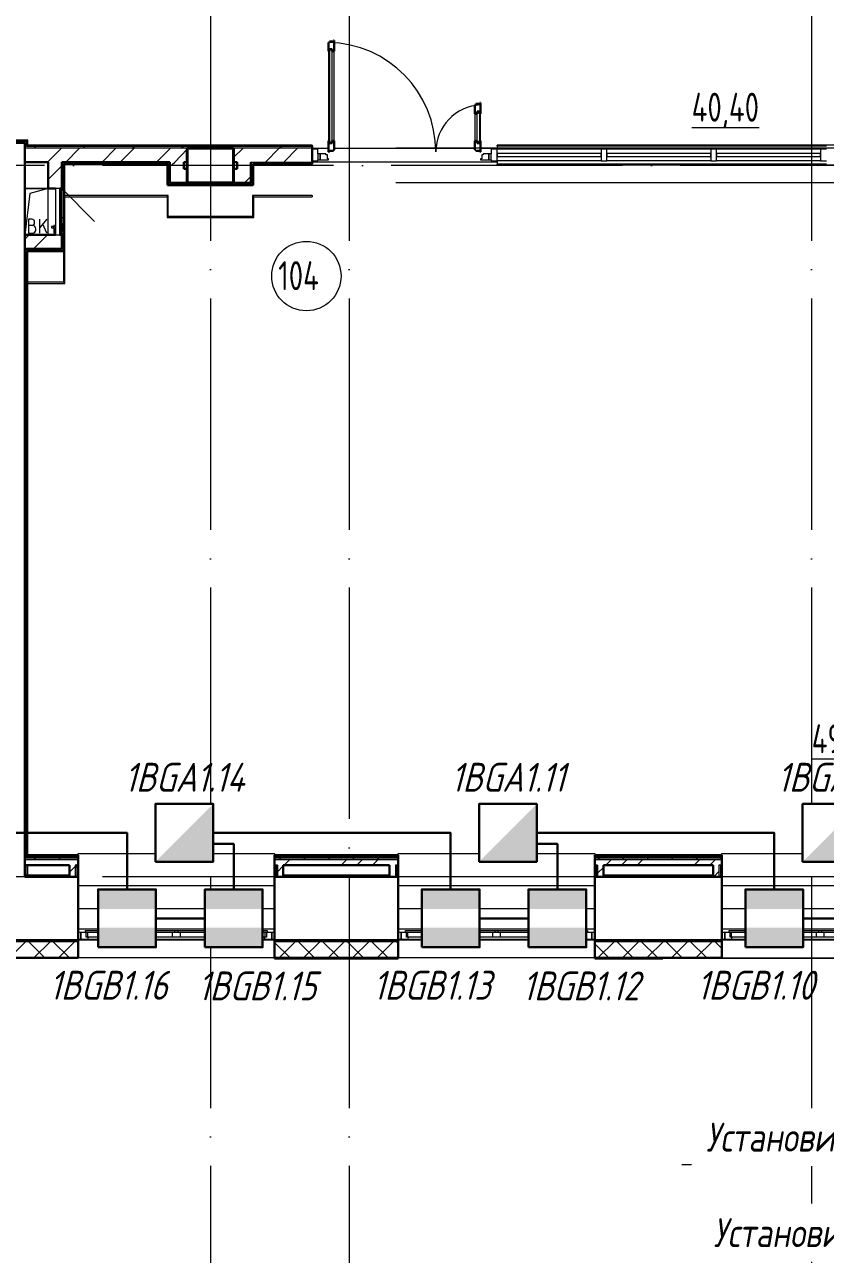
# Model space of a CAD drawing. Header units: millimetres. Extents: x -259793 to 1187961, y -549744 to 43070.
# Drawn here: x -48264 to -41335, y -23410 to -12776 of the extents above; entities that cross this region are included whole.
import ezdxf
from ezdxf.enums import TextEntityAlignment as Align

# ---------------------------------------------------------------- set-up
doc = ezdxf.new("R2010")
doc.units = ezdxf.units.MM
doc.linetypes.add('ADSK_Линия сетки', pattern=[25, 20, -2.5, 0, -2.5])
doc.linetypes.add('ADSK_Сверху', pattern=[450, 300, -150])
for name, color, linetype, lineweight in [('_ Окна', 7, 'Continuous', 9), ('RC-Выноски', 7, 'Continuous', 0), ('RC-Извещатели_охранные', 5, 'Continuous', 30), ('Витраж', 7, 'Continuous', 9), ('Двери', 252, 'Continuous', 9), ('Линии', 7, 'Continuous', 9), ('лс', 5, 'Continuous', 30), ('Марки помещений', 252, 'Continuous', 20), ('Несущие колонны', 252, 'Continuous', 18), ('Оборудование', 8, 'Continuous', 18), ('Ограждение', 252, 'Continuous', 9), ('Окна', 252, 'Continuous', 9), ('Оси', 252, 'Continuous', 9), ('Панели витража', 252, 'Continuous', 9), ('Перекрытие', 252, 'Continuous', 18), ('Стены внутренние', 7, 'Continuous', 18), ('Стены наружные', 7, 'Continuous', 18), ('Стены штриховка', 7, 'Continuous', 9)]:
    doc.layers.add(name, color=color, linetype=linetype, lineweight=lineweight)
doc.layers.add('RC-Позиционные_обозначения', color=7, linetype='Continuous')
doc.layers.add('Двери открывание', color=7, linetype='Continuous', lineweight=9, true_color=0xc0c0c0)
doc.styles.add('GOST Common_3', font='', dxfattribs={"height": 3.5})
doc.styles.add('RubezhCAD', font='', dxfattribs={"oblique": 10})
doc.styles.get("Standard").update_dxf_attribs({"font": ''})
doc.styles.get('GOST Common_3').set_extended_font_data('GOST 2.304 type A')
doc.styles.get('RubezhCAD').set_extended_font_data('GOST type A')
doc.styles.get('Standard').set_extended_font_data('GOST type B')
pattern_1 = [(0, (-32119.8, 96), (0, 600), []), (90, (-32119.8, 96), (-600, 4e-14), [])]

# ---------------------------------------------------------------- blocks, each defined once
blk = doc.blocks.new('RC-UGO-IOZ-02')
at = {"layer": 'RC-Извещатели_охранные'}
blk.add_attdef('PSTN', text='', height=2.5, dxfattribs=at).set_placement((0.98, 2.6), align=Align.BOTTOM_LEFT)
blk.add_wipeout([(2.5, -2.5), (2.5, 2.5), (-2.5, 2.5), (-2.5, -2.5)]).dxf.layer = 'RC-Извещатели_охранные'
blk.add_wipeout([(-2.5, -2.5), (-2.5, 2.5), (2.5, 2.5), (2.5, -2.5)]).dxf.layer = 'RC-Извещатели_охранные'
h = blk.add_hatch(color=256, dxfattribs=at)
h.dxf.hatch_style = 1
h.paths.add_polyline_path([(2.5, -2.5), (2.5, 2.5), (0, 0), (-2.5, -2.5)])
blk.add_lwpolyline([(-2.5, -2.5), (2.5, -2.5), (2.5, 2.5), (-2.5, 2.5)], close=True, dxfattribs=at)
blk = doc.blocks.new('RC-UGO-IOM-02')
at = {"layer": 'RC-Извещатели_охранные'}
blk.add_point((0, 0), dxfattribs=at)
blk.add_attdef('PSTN', text='', height=2.5, dxfattribs=at).set_placement((0.98, 2.6), align=Align.BOTTOM_LEFT)
blk.add_wipeout([(2.5, -2.5), (2.5, 2.5), (-2.5, 2.5), (-2.5, -2.5)]).dxf.layer = 'RC-Извещатели_охранные'
blk.add_wipeout([(-2.5, -2.5), (-2.5, 2.5), (2.5, 2.5), (2.5, -2.5)]).dxf.layer = 'RC-Извещатели_охранные'
h = blk.add_hatch(color=256, dxfattribs=at)
h.dxf.hatch_style = 1
h.paths.add_polyline_path([(2.5, 0.8), (2.5, 2.51), (-2.5, 2.5), (-2.5, 0.8)])
h = blk.add_hatch(color=256, dxfattribs=at)
h.dxf.hatch_style = 1
h.paths.add_polyline_path([(2.5, -2.5), (2.5, -0.79), (-2.5, -0.8), (-2.5, -2.5)])
blk.add_lwpolyline([(-2.5, -2.5), (2.5, -2.5), (2.5, 2.5), (-2.5, 2.5)], close=True, dxfattribs=at)
blk = doc.blocks.new('1 этаж')
at = {"layer": 'Ограждение', "true_color": 0x636466}
h = blk.add_hatch(dxfattribs=at)
h.set_pattern_fill('FP_26', color=251, style=0, pattern_type=2)
h.set_pattern_definition(pattern_1)
h.paths.add_polyline_path([(-48241, -13779), (-48236, -13774), (-54471, -13774), (-54471, -13779), (-48246, -13779)])
h = blk.add_hatch(dxfattribs=at)
h.set_pattern_fill('FP_25', color=251, style=0, pattern_type=2)
h.set_pattern_definition(pattern_1)
h.paths.add_polyline_path([(-45958, -13824), (-45776, -13824), (-45776, -13819), (-48236, -13819), (-48241, -13824), (-46676, -13824)])
h = blk.add_hatch(dxfattribs=at)
h.set_pattern_fill('FP_25', color=251, style=0, pattern_type=2)
h.set_pattern_definition(pattern_1)
h.paths.add_polyline_path([(-40733, -13829), (-40733, -13819), (-44176, -13819), (-44176, -13824), (-40738, -13824), (-40738, -13829)])
at = {"layer": 'Стены наружные', "lineweight": 9, "true_color": 0x636466}
h = blk.add_hatch(dxfattribs=at)
h.set_pattern_fill('FP_41', color=251, style=0, pattern_type=2)
h.set_pattern_definition([(180, (-32119.82, 96), (-1e-14, -100), [])])
h.paths.add_polyline_path([(-66006, -20704), (-64731, -20704), (-64731, -20694), (-66006, -20694)])
h.paths.add_polyline_path([(2117, -20704), (2694, -20704), (2694, -20694), (1409, -20694), (1409, -20704)])
h.paths.add_polyline_path([(-63031, -20704), (-61881, -20704), (-61881, -20694), (-63031, -20694)])
h.paths.add_polyline_path([(-753, -20704), (-291, -20704), (-291, -20694), (-1391, -20694), (-1391, -20704)])
h.paths.add_polyline_path([(-60181, -20704), (-59051, -20704), (-59051, -20694), (-60181, -20694)])
h.paths.add_polyline_path([(-3623, -20704), (-3091, -20704), (-3091, -20694), (-4166, -20694), (-4166, -20704)])
h.paths.add_polyline_path([(-57351, -20704), (-56241, -20704), (-56241, -20694), (-57351, -20694)])
h.paths.add_polyline_path([(-5866, -20704), (-5866, -20694), (-6961, -20694), (-6961, -20704), (-6493, -20704)])
h.paths.add_polyline_path([(-54541, -20704), (-53451, -20704), (-53451, -20694), (-54541, -20694)])
h.paths.add_polyline_path([(-8661, -20704), (-8661, -20694), (-9766, -20694), (-9766, -20704), (-9363, -20704)])
h.paths.add_polyline_path([(-51751, -20704), (-50621, -20704), (-50621, -20694), (-51751, -20694)])
h.paths.add_polyline_path([(-11516, -20704), (-11466, -20704), (-11466, -20694), (-12546, -20694), (-12546, -20704), (-12234, -20704)])
h.paths.add_polyline_path([(-48921, -20704), (-47801, -20704), (-47801, -20694), (-48921, -20694)])
h.paths.add_polyline_path([(-14246, -20704), (-14246, -20694), (-15321, -20694), (-15321, -20704), (-14386, -20704)])
h.paths.add_polyline_path([(-46101, -20704), (-45031, -20704), (-45031, -20694), (-46101, -20694)])
h.paths.add_polyline_path([(-17256, -20704), (-17021, -20704), (-17021, -20694), (-18121, -20694), (-18121, -20704), (-17974, -20704)])
h.paths.add_polyline_path([(-43331, -20704), (-42231, -20704), (-42231, -20694), (-43331, -20694)])
h.paths.add_polyline_path([(-19821, -20704), (-19821, -20694), (-20921, -20694), (-20921, -20704), (-20127, -20704)])
h.paths.add_polyline_path([(-40531, -20704), (-39401, -20704), (-39401, -20694), (-40531, -20694)])
h.paths.add_polyline_path([(-22621, -20704), (-22621, -20694), (-23701, -20694), (-23701, -20704), (-22997, -20704)])
h.paths.add_polyline_path([(-25867, -20704), (-25401, -20704), (-25401, -20694), (-26501, -20694), (-26501, -20704), (-26499, -20704)])
h.paths.add_polyline_path([(-37701, -20704), (-36591, -20704), (-36591, -20694), (-37701, -20694)])
h.paths.add_polyline_path([(-28203, -20704), (-28201, -20704), (-28201, -20694), (-29241, -20694), (-29240, -20704), (-28378, -20704)])
h.paths.add_polyline_path([(-34891, -20704), (-33781, -20704), (-33781, -20694), (-34891, -20694)])
h.paths.add_polyline_path([(-30941, -20704), (-30941, -20694), (-32081, -20694), (-32080, -20704), (-31091, -20704)])
at = {"color": 251, "lineweight": 18, "true_color": 0x636466}
for p, q in [((-48061, -14194), (-48261, -14194)), ((-48061, -14194), (-48261, -14194)), ((-48219, -14235), (-48261, -14594)), ((-48061, -14194), (-48219, -14235)), ((-48201, -14458), (-48231, -14458)), ((-48231, -14458), (-48231, -14578)), ((-48071, -14458), (-48131, -14530)), ((-48131, -14578), (-48131, -14458)), ((-48197, -14512), (-48231, -14512)), ((-48177, -14492), (-48177, -14482)), ((-48167, -14552), (-48167, -14542)), ((-48071, -14578), (-48107, -14501)), ((-48231, -14578), (-48194, -14578))]:
    blk.add_line(p, q, dxfattribs=at)
for centre, radius, start, end in [((-48201, -14482), 23.3, 0, 90), ((-48197, -14492), 20, 270, 0), ((-48197, -14542), 30, 0, 90), ((-48194, -14552), 26.7, 270, 0)]:
    blk.add_arc(centre, radius, start, end, dxfattribs=at)
at = {"layer": '_ Окна', "color": 251, "true_color": 0x636466}
for p, q in [((-47776, -20626), (-47801, -20626)), ((-47776, -20684), (-47776, -20626)), ((-46101, -20626), (-46126, -20626)), ((-46126, -20626), (-46126, -20684)), ((-45006, -20626), (-45031, -20626)), ((-45006, -20684), (-45006, -20626)), ((-43331, -20626), (-43356, -20626)), ((-43356, -20626), (-43356, -20684)), ((-42206, -20626), (-42231, -20626)), ((-42206, -20684), (-42206, -20626)), ((-47801, -20684), (-47776, -20684)), ((-46126, -20684), (-46101, -20684)), ((-45031, -20684), (-45006, -20684)), ((-43356, -20684), (-43331, -20684)), ((-42231, -20684), (-42206, -20684))]:
    blk.add_line(p, q, dxfattribs=at)
at = {"layer": '_ Окна', "color": 251, "lineweight": 18, "true_color": 0x636466}
for p, q in [((-47738, -20626), (-47776, -20626)), ((-47776, -20626), (-47776, -20684)), ((-47730, -20667), (-47730, -20626)), ((-46172, -20626), (-46172, -20667)), ((-46126, -20626), (-46164, -20626)), ((-46126, -20684), (-46126, -20626)), ((-44968, -20626), (-45006, -20626)), ((-45006, -20626), (-45006, -20684)), ((-44960, -20667), (-44960, -20626)), ((-43402, -20626), (-43402, -20667)), ((-43356, -20626), (-43394, -20626)), ((-43356, -20684), (-43356, -20626)), ((-42168, -20626), (-42206, -20626)), ((-42206, -20626), (-42206, -20684)), ((-42160, -20667), (-42160, -20626)), ((-47776, -20684), (-47716, -20684)), ((-47718, -20667), (-47730, -20667)), ((-47716, -20684), (-47712, -20667)), ((-46190, -20667), (-46185, -20684)), ((-46185, -20684), (-46126, -20684)), ((-46172, -20667), (-46184, -20667)), ((-45006, -20684), (-44946, -20684)), ((-44948, -20667), (-44960, -20667)), ((-44946, -20684), (-44942, -20667)), ((-43420, -20667), (-43415, -20684)), ((-43415, -20684), (-43356, -20684)), ((-43402, -20667), (-43414, -20667)), ((-42206, -20684), (-42146, -20684)), ((-42148, -20667), (-42160, -20667)), ((-42146, -20684), (-42142, -20667))]:
    blk.add_line(p, q, dxfattribs=at)
at = {"layer": 'Витраж', "color": 251, "lineweight": 18, "true_color": 0x636466}
for p, q in [((-45726, -13854), (-45776, -13854)), ((-45776, -13854), (-45776, -13954)), ((-45726, -13894), (-45726, -13854)), ((-45776, -13954), (-45726, -13954)), ((-45726, -13954), (-45726, -13944))]:
    blk.add_line(p, q, dxfattribs=at)
at = {"layer": 'Витраж', "color": 251, "lineweight": 18, "true_color": 0x636466, "extrusion": (0, 0, -1)}
for p, q in [((-44176, -13854), (-44226, -13854)), ((-44226, -13854), (-44226, -13894)), ((-44176, -13954), (-44176, -13854)), ((-43226, -13854), (-43276, -13854)), ((-43276, -13854), (-43276, -13954)), ((-43226, -13954), (-43226, -13854)), ((-42276, -13854), (-42326, -13854)), ((-42326, -13854), (-42326, -13954)), ((-42276, -13954), (-42276, -13854)), ((-41326, -13854), (-41376, -13854)), ((-41376, -13854), (-41376, -13954)), ((-44226, -13944), (-44226, -13954)), ((-44226, -13954), (-44176, -13954)), ((-43276, -13954), (-43226, -13954)), ((-42326, -13954), (-42276, -13954)), ((-41376, -13954), (-41326, -13954))]:
    blk.add_line(p, q, dxfattribs=at)
at = {"layer": 'Витраж', "color": 251, "true_color": 0x636466}
for p, q in [((-43276, -13854), (-44176, -13854)), ((-42326, -13854), (-43226, -13854)), ((-41376, -13854), (-42276, -13854)), ((-43276, -13954), (-44176, -13954)), ((-42326, -13954), (-43226, -13954)), ((-41376, -13954), (-42276, -13954))]:
    blk.add_line(p, q, dxfattribs=at)
at = {"layer": 'Двери', "color": 251, "lineweight": 30, "true_color": 0x636466}
for p, q in [((-45626, -12930), (-45634, -12930)), ((-45634, -12930), (-45634, -13006)), ((-45592, -12921), (-45626, -12921)), ((-45626, -12921), (-45626, -12930)), ((-45584, -12912), (-45592, -12912)), ((-45592, -12912), (-45592, -12921)), ((-45584, -13006), (-45584, -12912)), ((-45625, -13006), (-45634, -13006)), ((-45625, -12988), (-45625, -13006)), ((-45604, -12988), (-45625, -12988)), ((-45604, -13006), (-45604, -12988)), ((-45584, -13006), (-45604, -13006)), ((-44360, -13470), (-44368, -13470)), ((-44368, -13470), (-44368, -13546)), ((-44326, -13461), (-44360, -13461)), ((-44360, -13461), (-44360, -13470)), ((-44318, -13452), (-44326, -13452)), ((-44326, -13452), (-44326, -13461)), ((-44318, -13546), (-44318, -13452)), ((-44368, -13546), (-44348, -13546)), ((-44348, -13546), (-44348, -13528)), ((-44348, -13528), (-44327, -13528)), ((-44327, -13528), (-44327, -13546)), ((-44327, -13546), (-44318, -13546)), ((-45634, -13782), (-45634, -13876)), ((-45625, -13782), (-45634, -13782)), ((-45625, -13800), (-45625, -13782)), ((-45604, -13800), (-45625, -13800)), ((-45604, -13782), (-45604, -13800)), ((-45584, -13782), (-45604, -13782)), ((-45584, -13858), (-45584, -13782)), ((-44368, -13782), (-44368, -13858)), ((-44368, -13782), (-44348, -13782)), ((-44348, -13782), (-44348, -13800)), ((-44348, -13800), (-44327, -13800)), ((-44327, -13782), (-44318, -13782)), ((-44327, -13800), (-44327, -13782)), ((-44318, -13876), (-44318, -13782)), ((-45634, -13876), (-45626, -13876)), ((-45626, -13876), (-45626, -13867)), ((-45626, -13867), (-45592, -13867)), ((-45592, -13867), (-45592, -13858)), ((-45592, -13858), (-45584, -13858)), ((-44368, -13858), (-44360, -13858)), ((-44360, -13858), (-44360, -13867)), ((-44360, -13867), (-44326, -13867)), ((-44326, -13867), (-44326, -13876)), ((-44326, -13876), (-44318, -13876))]:
    blk.add_line(p, q, dxfattribs=at)
at = {"layer": 'Двери', "color": 251, "true_color": 0x636466}
for p, q in [((-45634, -13006), (-45634, -13782)), ((-45625, -12988), (-45625, -13800)), ((-45604, -12988), (-45625, -12988)), ((-45604, -13800), (-45604, -12988)), ((-45584, -13782), (-45584, -13006)), ((-44368, -13546), (-44368, -13782)), ((-44348, -13800), (-44348, -13528)), ((-44348, -13528), (-44327, -13528)), ((-44327, -13528), (-44327, -13800)), ((-44318, -13782), (-44318, -13546)), ((-45625, -13800), (-45604, -13800)), ((-44327, -13800), (-44348, -13800)), ((-45726, -13894), (-45726, -13944)), ((-45706, -13894), (-45726, -13894)), ((-45706, -13944), (-45706, -13894)), ((-45657, -13894), (-45706, -13894)), ((-45706, -13894), (-45706, -13944)), ((-45657, -13902), (-45657, -13894)), ((-45643, -13902), (-45657, -13902)), ((-45643, -13936), (-45643, -13902)), ((-44295, -13902), (-44309, -13902)), ((-44309, -13902), (-44309, -13936)), ((-44295, -13894), (-44295, -13902)), ((-44246, -13894), (-44295, -13894)), ((-44226, -13894), (-44246, -13894)), ((-44246, -13894), (-44246, -13944)), ((-44246, -13944), (-44246, -13894)), ((-44226, -13944), (-44226, -13894)), ((-45726, -13944), (-45706, -13944)), ((-45706, -13944), (-45634, -13944)), ((-45634, -13936), (-45643, -13936)), ((-45634, -13944), (-45634, -13936)), ((-44309, -13936), (-44318, -13936)), ((-44318, -13936), (-44318, -13944)), ((-44318, -13944), (-44246, -13944)), ((-44246, -13944), (-44226, -13944))]:
    blk.add_line(p, q, dxfattribs=at)
at = {"layer": 'Двери открывание', "color": 251, "true_color": 0x636466}
for centre, radius, start, end in [((-45652, -13876), 946, 0, 88.9097), ((-44300, -13876), 406, 92.541, 180)]:
    blk.add_arc(centre, radius, start, end, dxfattribs=at)
at = {"layer": 'Линии', "color": 251, "linetype": 'ADSK_Сверху', "ltscale": 100, "true_color": 0x636466}
for p, q in [((-15051, -13844), (-48261, -13844)), ((-15051, -14144), (-48261, -14144))]:
    blk.add_line(p, q, dxfattribs=at)
at = {"layer": 'Марки помещений', "color": 251, "true_color": 0x636466}
blk.add_circle((-45826, -14950), 300, dxfattribs=at)
at = {"layer": 'Несущие колонны', "color": 251, "lineweight": 40, "true_color": 0x636466}
for p, q in [((-46856, -13844), (-46456, -13844)), ((-46856, -14144), (-46856, -13844)), ((-46456, -13844), (-46856, -13844)), ((-46456, -13844), (-46456, -14144)), ((-46856, -13964), (-46856, -14144)), ((-46456, -14144), (-46456, -13964)), ((-46456, -14144), (-46856, -14144)), ((-46856, -14144), (-46456, -14144))]:
    blk.add_line(p, q, dxfattribs=at)
at = {"layer": 'Несущие колонны', "color": 251, "true_color": 0x636466}
for p, q in [((-46856, -13844), (-46856, -13964)), ((-46456, -13964), (-46456, -13844))]:
    blk.add_line(p, q, dxfattribs=at)
at = {"layer": 'Оборудование', "color": 251, "true_color": 0x636466}
for p, q in [((-47959, -14194), (-47996, -14194)), ((-47996, -14194), (-47996, -14594)), ((-47959, -14593), (-47959, -14195)), ((-47949, -14201), (-47959, -14201)), ((-47948, -14586), (-47948, -14202)), ((-47941, -14213), (-47946, -14213)), ((-47941, -14194), (-47658, -14477)), ((-47941, -14575), (-47941, -14213)), ((-48014, -14521), (-48031, -14521)), ((-48031, -14521), (-48031, -14533)), ((-48031, -14533), (-48014, -14533)), ((-48012, -14519), (-48014, -14521)), ((-48014, -14521), (-48014, -14533)), ((-48014, -14533), (-48012, -14535)), ((-47996, -14518), (-48012, -14518)), ((-48012, -14518), (-48012, -14537)), ((-48012, -14537), (-47996, -14537)), ((-48006, -14514), (-48011, -14514)), ((-48011, -14514), (-48011, -14522)), ((-48011, -14532), (-48011, -14578)), ((-48006, -14522), (-48006, -14514)), ((-48006, -14578), (-48006, -14532)), ((-47939, -14497), (-47941, -14497)), ((-47941, -14566), (-47939, -14566)), ((-47939, -14501), (-47939, -14497)), ((-47939, -14501), (-47939, -14562)), ((-47939, -14566), (-47939, -14562)), ((-48011, -14578), (-48006, -14578)), ((-47996, -14594), (-47959, -14594)), ((-47959, -14587), (-47949, -14587)), ((-47946, -14575), (-47941, -14575))]:
    blk.add_line(p, q, dxfattribs=at)
for points, knots in [([(-47959, -14195), (-47959, -14195), (-47959, -14194), (-47959, -14194), (-47959, -14194), (-47959, -14194), (-47959, -14194), (-47959, -14194), (-47959, -14194), (-47959, -14194)], [-1, -1, -1, -1, -0.833333, -0.75, -0.583333, -0.458333, -0.333333, -0.166667, 0, 0, 0, 0]), ([(-47948, -14202), (-47948, -14202), (-47948, -14201), (-47948, -14201), (-47948, -14201), (-47948, -14201), (-47948, -14201), (-47948, -14201), (-47949, -14201), (-47949, -14201), (-47949, -14201)], [-1, -1, -1, -1, -0.833333, -0.75, -0.666667, -0.583333, -0.458333, -0.333333, -0.166667, 0, 0, 0, 0]), ([(-47946, -14213), (-47946, -14213), (-47947, -14213), (-47947, -14213), (-47947, -14213), (-47947, -14212), (-47947, -14212), (-47947, -14212), (-47948, -14212), (-47948, -14212), (-47948, -14212), (-47948, -14211), (-47948, -14211)], [-1, -1, -1, -1, -0.833333, -0.75, -0.666667, -0.583333, -0.5, -0.416667, -0.333333, -0.25, -0.166667, 0, 0, 0, 0]), ([(-47959, -14594), (-47959, -14594), (-47959, -14594), (-47959, -14594), (-47959, -14594), (-47959, -14593), (-47959, -14593), (-47959, -14593), (-47959, -14593), (-47959, -14593)], [0, 0, 0, 0, 0.166667, 0.333333, 0.458333, 0.583333, 0.708333, 0.833333, 1, 1, 1, 1]), ([(-47949, -14587), (-47949, -14587), (-47949, -14587), (-47948, -14587), (-47948, -14586), (-47948, -14586), (-47948, -14586), (-47948, -14586), (-47948, -14586), (-47948, -14586), (-47948, -14586)], [0, 0, 0, 0, 0.166667, 0.333333, 0.458333, 0.583333, 0.666667, 0.75, 0.833333, 1, 1, 1, 1]), ([(-47948, -14576), (-47948, -14576), (-47948, -14576), (-47948, -14576), (-47948, -14575), (-47947, -14575), (-47947, -14575), (-47947, -14575), (-47947, -14575), (-47947, -14575), (-47947, -14575), (-47946, -14575), (-47946, -14575)], [0, 0, 0, 0, 0.166667, 0.25, 0.333333, 0.416667, 0.5, 0.583333, 0.666667, 0.75, 0.833333, 1, 1, 1, 1])]:
    blk.add_open_spline(points, degree=3, knots=knots, dxfattribs=at)
at = {"layer": 'Ограждение', "color": 251, "true_color": 0x636466}
for p, q in [((-48236, -13774), (-54471, -13774)), ((-48236, -13774), (-48241, -13779)), ((-48236, -13819), (-48241, -13824)), ((-48236, -13819), (-48236, -13774)), ((-45776, -13819), (-48236, -13819)), ((-45776, -13819), (-45776, -13824)), ((-44176, -13824), (-44176, -13819)), ((-40733, -13819), (-44176, -13819)), ((-44176, -13989), (-44176, -13984)), ((-44176, -13989), (-41031, -13989)), ((-47021, -14254), (-47921, -14254)), ((-47916, -14264), (-47921, -14259)), ((-47916, -15014), (-47916, -14264)), ((-47916, -14264), (-47031, -14264)), ((-47031, -14264), (-47021, -14254)), ((-47031, -14264), (-47031, -14444)), ((-47021, -14434), (-47021, -14254)), ((-46281, -14264), (-46291, -14254)), ((-46291, -14254), (-46291, -14434)), ((-45776, -14254), (-46291, -14254)), ((-46281, -14444), (-46281, -14264)), ((-46281, -14264), (-45776, -14264)), ((-45776, -14254), (-45776, -14264)), ((-47031, -14444), (-47021, -14434)), ((-47031, -14444), (-46281, -14444)), ((-46291, -14434), (-47021, -14434)), ((-46281, -14444), (-46291, -14434)), ((-47926, -14734), (-47926, -15004)), ((-47926, -15004), (-48241, -15004)), ((-48236, -15014), (-48241, -15009)), ((-48236, -19959), (-48236, -15014)), ((-48236, -15014), (-47916, -15014)), ((-47916, -15014), (-47926, -15004)), ((-47801, -19959), (-47801, -19944)), ((-47801, -19944), (-46101, -19944)), ((-46101, -19944), (-46101, -19959)), ((-45031, -19959), (-45031, -19944)), ((-45031, -19944), (-43331, -19944)), ((-43331, -19944), (-43331, -19959)), ((-42231, -19959), (-42231, -19944)), ((-42231, -19944), (-40531, -19944)), ((-48246, -20044), (-48246, -20129)), ((-48236, -20129), (-48236, -20044)), ((-47801, -20219), (-46101, -20219)), ((-45031, -20219), (-43331, -20219)), ((-42231, -20219), (-40531, -20219)), ((-47801, -20419), (-46101, -20419)), ((-45031, -20419), (-43331, -20419)), ((-42231, -20419), (-40531, -20419)), ((-47801, -20594), (-46101, -20594)), ((-45031, -20594), (-43331, -20594)), ((-42231, -20594), (-40531, -20594))]:
    blk.add_line(p, q, dxfattribs=at)
at = {"layer": 'Окна', "color": 251, "true_color": 0x636466}
for p, q in [((-47738, -20609), (-46966, -20609)), ((-47738, -20626), (-47738, -20609)), ((-46966, -20626), (-47738, -20626)), ((-47718, -20667), (-47718, -20626)), ((-46986, -20626), (-46986, -20667)), ((-46966, -20609), (-46936, -20609)), ((-46966, -20609), (-46966, -20626)), ((-46936, -20626), (-46966, -20626)), ((-46936, -20609), (-46164, -20609)), ((-46936, -20626), (-46936, -20609)), ((-46164, -20626), (-46936, -20626)), ((-46916, -20667), (-46916, -20626)), ((-46184, -20626), (-46184, -20667)), ((-46164, -20609), (-46164, -20626)), ((-44968, -20609), (-44196, -20609)), ((-44968, -20626), (-44968, -20609)), ((-44196, -20626), (-44968, -20626)), ((-44948, -20667), (-44948, -20626)), ((-44216, -20626), (-44216, -20667)), ((-44196, -20609), (-44166, -20609)), ((-44196, -20609), (-44196, -20626)), ((-44166, -20626), (-44196, -20626)), ((-44166, -20609), (-43394, -20609)), ((-44166, -20626), (-44166, -20609)), ((-43394, -20626), (-44166, -20626)), ((-44146, -20667), (-44146, -20626)), ((-43414, -20626), (-43414, -20667)), ((-43394, -20609), (-43394, -20626)), ((-42168, -20609), (-41396, -20609)), ((-42168, -20626), (-42168, -20609)), ((-41396, -20626), (-42168, -20626)), ((-42148, -20667), (-42148, -20626)), ((-41416, -20626), (-41416, -20667)), ((-41396, -20609), (-41366, -20609)), ((-41396, -20609), (-41396, -20626)), ((-41366, -20626), (-41396, -20626)), ((-41366, -20609), (-40594, -20609)), ((-41366, -20626), (-41366, -20609)), ((-40594, -20626), (-41366, -20626)), ((-41346, -20667), (-41346, -20626)), ((-46986, -20667), (-47718, -20667)), ((-47716, -20684), (-46185, -20684)), ((-46916, -20667), (-46986, -20667)), ((-46184, -20667), (-46916, -20667)), ((-44216, -20667), (-44948, -20667)), ((-44946, -20684), (-43415, -20684)), ((-44146, -20667), (-44216, -20667)), ((-43414, -20667), (-44146, -20667)), ((-41416, -20667), (-42148, -20667)), ((-42146, -20684), (-40615, -20684)), ((-41346, -20667), (-41416, -20667)), ((-40614, -20667), (-41346, -20667))]:
    blk.add_line(p, q, dxfattribs=at)
at = {"layer": 'Оси', "color": 251, "linetype": 'ADSK_Линия сетки', "ltscale": 100, "true_color": 0x636466}
for p, q in [((-46656, -2644), (-46656, -33770)), ((-45456, -2644), (-45456, -33770)), ((-41456, -2644), (-41456, -33770)), ((4411, -13994), (-72528, -13994)), ((4411, -20144), (-72528, -20144))]:
    blk.add_line(p, q, dxfattribs=at)
at = {"layer": 'Панели витража', "color": 251, "lineweight": 18, "true_color": 0x636466}
for p, q in [((-43276, -13891), (-44176, -13891)), ((-44176, -13891), (-44176, -13916)), ((-44176, -13916), (-43276, -13916)), ((-43276, -13916), (-43276, -13891)), ((-42326, -13891), (-43226, -13891)), ((-43226, -13891), (-43226, -13916)), ((-43226, -13916), (-42326, -13916)), ((-42326, -13916), (-42326, -13891)), ((-41376, -13891), (-42276, -13891)), ((-42276, -13891), (-42276, -13916)), ((-42276, -13916), (-41376, -13916)), ((-41376, -13916), (-41376, -13891))]:
    blk.add_line(p, q, dxfattribs=at)
at = {"layer": 'Перекрытие', "color": 251, "ltscale": 100, "true_color": 0x636466}
for p, q in [((-45776, -13844), (-45634, -13844)), ((-45584, -13844), (-44368, -13844)), ((-44318, -13844), (-44176, -13844)), ((-48261, -14194), (-48061, -14194))]:
    blk.add_line(p, q, dxfattribs=at)
at = {"layer": 'Стены внутренние', "color": 251, "lineweight": 30, "true_color": 0x636466}
for p, q in [((-48261, -13799), (-48651, -13799)), ((-48261, -14594), (-48261, -13964)), ((-48266, -17629), (-48261, -17629)), ((-48261, -18579), (-48266, -18579)), ((-48261, -20144), (-48261, -20044)), ((-47876, -20144), (-48261, -20144)), ((-47801, -20694), (-47801, -20144)), ((-46101, -20144), (-46101, -20694)), ((-45106, -20144), (-46026, -20144)), ((-45031, -20694), (-45031, -20144)), ((-43331, -20144), (-43331, -20694)), ((-42306, -20144), (-43256, -20144)), ((-42231, -20694), (-42231, -20144)), ((-48921, -20694), (-47801, -20694)), ((-47801, -20846), (-47801, -20704)), ((-46101, -20694), (-45031, -20694)), ((-46101, -20704), (-46101, -20846)), ((-45031, -20846), (-45031, -20704)), ((-43331, -20694), (-42231, -20694)), ((-43331, -20704), (-43331, -20846)), ((-42231, -20846), (-42231, -20704)), ((-48921, -20846), (-47801, -20846)), ((-43331, -20846), (-42231, -20846))]:
    blk.add_line(p, q, dxfattribs=at)
at = {"layer": 'Стены внутренние', "color": 251, "linetype": 'Continuous', "lineweight": 9, "true_color": 0x636466}
for p, q in [((-48393, -20844), (-48253, -20704)), ((-48091, -20844), (-48231, -20704)), ((-48181, -20844), (-48041, -20704)), ((-47879, -20844), (-48019, -20704)), ((-47968, -20844), (-47828, -20704)), ((-47801, -20710), (-47807, -20704)), ((-45970, -20844), (-46101, -20713)), ((-46059, -20844), (-45919, -20704)), ((-45758, -20844), (-45898, -20704)), ((-45847, -20844), (-45707, -20704)), ((-45545, -20844), (-45685, -20704)), ((-45635, -20844), (-45495, -20704)), ((-45333, -20844), (-45473, -20704)), ((-45423, -20844), (-45283, -20704)), ((-45121, -20844), (-45261, -20704)), ((-45211, -20844), (-45071, -20704)), ((-45031, -20722), (-45049, -20704)), ((-43212, -20844), (-43331, -20725)), ((-43301, -20844), (-43161, -20704)), ((-43000, -20844), (-43140, -20704)), ((-43089, -20844), (-42949, -20704)), ((-42788, -20844), (-42928, -20704)), ((-42877, -20844), (-42737, -20704)), ((-42576, -20844), (-42716, -20704)), ((-42665, -20844), (-42525, -20704)), ((-42364, -20844), (-42504, -20704)), ((-42453, -20844), (-42313, -20704)), ((-42231, -20764), (-42291, -20704)), ((-42241, -20844), (-42233, -20836)), ((-46030, -20844), (-46031, -20846)), ((-45775, -20846), (-45776, -20844)), ((-45188, -20846), (-45189, -20844)), ((-43214, -20844), (-43215, -20846)), ((-42372, -20846), (-42374, -20844))]:
    blk.add_line(p, q, dxfattribs=at)
at = {"layer": 'Стены внутренние', "color": 251, "true_color": 0x636466}
for p, q in [((-46101, -20694), (-47801, -20694)), ((-43331, -20694), (-45031, -20694)), ((-40531, -20694), (-42231, -20694)), ((-46101, -20846), (-47801, -20846)), ((-43331, -20846), (-45031, -20846))]:
    blk.add_line(p, q, dxfattribs=at)
at = {"layer": 'Стены наружные', "color": 251, "lineweight": 30, "true_color": 0x636466}
for p, q in [((-48241, -13779), (-54481, -13779)), ((-48246, -13784), (-48261, -13784)), ((-48261, -13799), (-48261, -13964)), ((-48246, -13829), (-48246, -13784)), ((-48241, -13824), (-48241, -13779)), ((-45776, -13824), (-48241, -13824)), ((-45776, -13984), (-45776, -13824)), ((-46856, -13844), (-46456, -13844)), ((-48261, -13964), (-48061, -13964)), ((-48061, -13964), (-48061, -14194)), ((-47941, -13964), (-47006, -13964)), ((-47941, -13964), (-47941, -14213)), ((-47926, -13979), (-47021, -13979)), ((-47926, -13984), (-47926, -13979)), ((-47921, -13984), (-47026, -13984)), ((-47921, -14734), (-47921, -13984)), ((-47026, -13984), (-47026, -14164)), ((-47021, -13979), (-47021, -14159)), ((-47006, -13964), (-47006, -14144)), ((-46886, -13964), (-46856, -13964)), ((-46886, -14024), (-46886, -13964)), ((-46856, -14024), (-46886, -14024)), ((-46856, -14144), (-46856, -14024)), ((-46456, -13964), (-46426, -13964)), ((-46426, -14024), (-46456, -14024)), ((-46456, -14024), (-46456, -14144)), ((-46426, -13964), (-46426, -14024)), ((-46306, -14144), (-46306, -13964)), ((-46291, -14159), (-46291, -13979)), ((-46286, -13984), (-45776, -13984)), ((-46286, -14164), (-46286, -13984)), ((-47006, -14144), (-46856, -14144)), ((-46856, -14144), (-46306, -14144)), ((-48061, -14194), (-47996, -14194)), ((-47959, -14194), (-47941, -14194)), ((-47026, -14164), (-46286, -14164)), ((-47021, -14159), (-46291, -14159)), ((-47996, -14594), (-48261, -14594)), ((-48261, -14594), (-48261, -20044)), ((-47941, -14594), (-47959, -14594)), ((-47941, -14575), (-47941, -14714)), ((-48261, -14714), (-47941, -14714)), ((-48246, -19964), (-48246, -14729)), ((-48241, -14734), (-47921, -14734)), ((-48241, -19959), (-48241, -14734)), ((-47941, -14729), (-47926, -14729)), ((-48261, -19969), (-48246, -19969)), ((-48241, -19964), (-48246, -19964)), ((-47801, -19959), (-48241, -19959)), ((-47801, -20144), (-47801, -19959)), ((-46101, -19959), (-46101, -20144)), ((-45031, -19959), (-46101, -19959)), ((-45031, -20144), (-45031, -19959)), ((-43331, -19959), (-43331, -20144)), ((-42231, -19959), (-43331, -19959)), ((-42231, -20144), (-42231, -19959)), ((-48261, -20044), (-47876, -20044)), ((-47876, -20044), (-47876, -20144)), ((-46026, -20044), (-45106, -20044)), ((-46026, -20144), (-46026, -20044)), ((-45106, -20044), (-45106, -20144)), ((-43256, -20044), (-42306, -20044)), ((-43256, -20144), (-43256, -20044)), ((-42306, -20044), (-42306, -20144)), ((-47876, -20144), (-47801, -20144)), ((-46101, -20144), (-46026, -20144)), ((-45106, -20144), (-45031, -20144)), ((-43331, -20144), (-43256, -20144)), ((-42306, -20144), (-42231, -20144)), ((-47801, -20704), (-47801, -20694)), ((-46101, -20694), (-46101, -20704)), ((-45031, -20704), (-45031, -20694)), ((-42231, -20694), (-43331, -20694)), ((-43331, -20694), (-43331, -20704)), ((-42231, -20704), (-42231, -20694)), ((-45031, -20846), (-46101, -20846)), ((-46101, -20846), (-46101, -20851)), ((-46101, -20851), (-45031, -20851)), ((-45031, -20851), (-45031, -20846)), ((-43331, -20846), (-43331, -20851)), ((-43331, -20851), (-42741, -20851)), ((-42741, -20851), (-42741, -20846))]:
    blk.add_line(p, q, dxfattribs=at)
at = {"layer": 'Стены наружные', "color": 251, "linetype": 'Continuous', "lineweight": 9, "true_color": 0x636466}
for p, q in [((-48262, -13784), (-48257, -13779)), ((-48237, -13829), (-48232, -13824)), ((-48166, -13829), (-48161, -13824)), ((-48095, -13829), (-48090, -13824)), ((-48024, -13829), (-48019, -13824)), ((-47954, -13829), (-47949, -13824)), ((-47883, -13829), (-47878, -13824)), ((-47812, -13829), (-47807, -13824)), ((-47742, -13829), (-47737, -13824)), ((-47671, -13829), (-47666, -13824)), ((-47600, -13829), (-47595, -13824)), ((-47529, -13829), (-47524, -13824)), ((-47459, -13829), (-47454, -13824)), ((-47388, -13829), (-47383, -13824)), ((-47317, -13829), (-47312, -13824)), ((-47247, -13829), (-47242, -13824)), ((-47176, -13829), (-47171, -13824)), ((-47105, -13829), (-47100, -13824)), ((-47035, -13829), (-47030, -13824)), ((-46964, -13829), (-46959, -13824)), ((-46893, -13829), (-46888, -13824)), ((-46822, -13829), (-46817, -13824)), ((-46752, -13829), (-46747, -13824)), ((-46681, -13829), (-46676, -13824)), ((-46610, -13829), (-46605, -13824)), ((-46540, -13829), (-46535, -13824)), ((-46469, -13829), (-46464, -13824)), ((-46398, -13829), (-46393, -13824)), ((-46327, -13829), (-46322, -13824)), ((-46257, -13829), (-46252, -13824)), ((-46186, -13829), (-46181, -13824)), ((-46115, -13829), (-46110, -13824)), ((-46045, -13829), (-46040, -13824)), ((-45974, -13829), (-45969, -13824)), ((-45903, -13829), (-45898, -13824)), ((-45832, -13829), (-45827, -13824)), ((-48261, -13845), (-48260, -13844)), ((-48181, -13844), (-48166, -13829)), ((-48065, -13964), (-47945, -13844)), ((-47908, -13964), (-47788, -13844)), ((-47757, -13844), (-47742, -13829)), ((-47594, -13964), (-47474, -13844)), ((-47437, -13964), (-47317, -13844)), ((-47332, -13844), (-47317, -13829)), ((-47122, -13964), (-47002, -13844)), ((-46965, -13964), (-46856, -13854)), ((-46908, -13844), (-46893, -13829)), ((-46484, -13844), (-46469, -13829)), ((-46456, -13926), (-46374, -13844)), ((-46180, -13964), (-46060, -13844)), ((-46060, -13844), (-46045, -13829)), ((-46022, -13964), (-45902, -13844)), ((-48061, -14116), (-47941, -13996)), ((-47941, -14028), (-47926, -14013)), ((-47926, -14013), (-47921, -14008)), ((-47897, -13984), (-47892, -13979)), ((-47892, -13979), (-47877, -13964)), ((-47826, -13984), (-47821, -13979)), ((-47755, -13984), (-47750, -13979)), ((-47684, -13984), (-47679, -13979)), ((-47614, -13984), (-47609, -13979)), ((-47543, -13984), (-47538, -13979)), ((-47472, -13984), (-47467, -13979)), ((-47467, -13979), (-47452, -13964)), ((-47402, -13984), (-47397, -13979)), ((-47331, -13984), (-47326, -13979)), ((-47260, -13984), (-47255, -13979)), ((-47190, -13984), (-47185, -13979)), ((-47119, -13984), (-47114, -13979)), ((-47048, -13984), (-47043, -13979)), ((-47043, -13979), (-47028, -13964)), ((-47026, -14032), (-47021, -14027)), ((-47006, -14004), (-46965, -13964)), ((-46291, -14004), (-46286, -13999)), ((-46270, -13984), (-46265, -13979)), ((-46200, -13984), (-46195, -13979)), ((-46195, -13979), (-46180, -13964)), ((-46129, -13984), (-46124, -13979)), ((-46058, -13984), (-46053, -13979)), ((-45987, -13984), (-45982, -13979)), ((-45917, -13984), (-45912, -13979)), ((-45846, -13984), (-45841, -13979)), ((-47926, -14084), (-47921, -14079)), ((-47026, -14103), (-47021, -14098)), ((-46799, -14159), (-46784, -14144)), ((-46375, -14159), (-46360, -14144)), ((-46360, -14144), (-46306, -14090)), ((-46306, -14090), (-46291, -14075)), ((-46291, -14075), (-46286, -14070)), ((-46291, -14146), (-46286, -14141)), ((-47926, -14154), (-47921, -14149)), ((-47926, -14225), (-47921, -14220)), ((-47016, -14164), (-47011, -14159)), ((-46945, -14164), (-46940, -14159)), ((-46875, -14164), (-46870, -14159)), ((-46804, -14164), (-46799, -14159)), ((-46733, -14164), (-46728, -14159)), ((-46662, -14164), (-46657, -14159)), ((-46592, -14164), (-46587, -14159)), ((-46521, -14164), (-46516, -14159)), ((-46450, -14164), (-46445, -14159)), ((-46380, -14164), (-46375, -14159)), ((-46309, -14164), (-46304, -14159)), ((-47926, -14296), (-47921, -14291)), ((-47941, -14452), (-47926, -14437)), ((-47926, -14366), (-47921, -14361)), ((-47926, -14437), (-47921, -14432)), ((-47926, -14508), (-47921, -14503)), ((-48261, -14631), (-48224, -14594)), ((-48187, -14714), (-48067, -14594)), ((-47926, -14579), (-47921, -14574)), ((-47926, -14649), (-47921, -14644)), ((-48261, -14772), (-48246, -14757)), ((-48246, -14757), (-48241, -14752)), ((-48222, -14734), (-48217, -14729)), ((-48217, -14729), (-48202, -14714)), ((-48152, -14734), (-48147, -14729)), ((-48081, -14734), (-48076, -14729)), ((-48010, -14734), (-48005, -14729)), ((-47940, -14734), (-47935, -14729)), ((-47926, -14720), (-47921, -14715)), ((-48246, -14828), (-48241, -14823)), ((-48246, -14899), (-48241, -14894)), ((-48246, -14969), (-48241, -14964)), ((-48246, -15040), (-48241, -15035)), ((-48261, -15196), (-48246, -15181)), ((-48246, -15111), (-48241, -15106)), ((-48246, -15181), (-48241, -15176)), ((-48246, -15252), (-48241, -15247)), ((-48246, -15323), (-48241, -15318)), ((-48246, -15394), (-48241, -15389)), ((-48246, -15464), (-48241, -15459)), ((-48261, -15621), (-48246, -15606)), ((-48246, -15535), (-48241, -15530)), ((-48246, -15606), (-48241, -15601)), ((-48246, -15676), (-48241, -15671)), ((-48246, -15747), (-48241, -15742)), ((-48246, -15818), (-48241, -15813)), ((-48246, -15889), (-48241, -15884)), ((-48261, -16045), (-48246, -16030)), ((-48246, -15959), (-48241, -15954)), ((-48246, -16030), (-48241, -16025)), ((-48246, -16101), (-48241, -16096)), ((-48246, -16171), (-48241, -16166)), ((-48246, -16242), (-48241, -16237)), ((-48246, -16313), (-48241, -16308)), ((-48261, -16469), (-48246, -16454)), ((-48246, -16384), (-48241, -16379)), ((-48246, -16454), (-48241, -16449)), ((-48246, -16525), (-48241, -16520)), ((-48246, -16596), (-48241, -16591)), ((-48246, -16666), (-48241, -16661)), ((-48246, -16737), (-48241, -16732)), ((-48261, -16894), (-48246, -16879)), ((-48246, -16808), (-48241, -16803)), ((-48246, -16879), (-48241, -16874)), ((-48246, -16949), (-48241, -16944)), ((-48246, -17020), (-48241, -17015)), ((-48246, -17091), (-48241, -17086)), ((-48246, -17161), (-48241, -17156)), ((-48246, -17232), (-48241, -17227)), ((-48261, -17318), (-48246, -17303)), ((-48246, -17303), (-48241, -17298)), ((-48246, -17373), (-48241, -17368)), ((-48246, -17444), (-48241, -17439)), ((-48246, -17515), (-48241, -17510)), ((-48246, -17586), (-48241, -17581)), ((-48246, -17656), (-48241, -17651)), ((-48261, -17742), (-48246, -17727)), ((-48246, -17727), (-48241, -17722)), ((-48246, -17798), (-48241, -17793)), ((-48246, -17868), (-48241, -17863)), ((-48246, -17939), (-48241, -17934)), ((-48246, -18010), (-48241, -18005)), ((-48246, -18081), (-48241, -18076)), ((-48261, -18166), (-48246, -18151)), ((-48246, -18151), (-48241, -18146)), ((-48246, -18222), (-48241, -18217)), ((-48246, -18293), (-48241, -18288)), ((-48246, -18363), (-48241, -18358)), ((-48246, -18434), (-48241, -18429)), ((-48246, -18505), (-48241, -18500)), ((-48261, -18591), (-48246, -18576)), ((-48246, -18576), (-48241, -18571)), ((-48246, -18646), (-48241, -18641)), ((-48246, -18717), (-48241, -18712)), ((-48246, -18788), (-48241, -18783)), ((-48246, -18858), (-48241, -18853)), ((-48246, -18929), (-48241, -18924)), ((-48261, -19015), (-48246, -19000)), ((-48246, -19000), (-48241, -18995)), ((-48246, -19071), (-48241, -19066)), ((-48246, -19141), (-48241, -19136)), ((-48246, -19212), (-48241, -19207)), ((-48246, -19283), (-48241, -19278)), ((-48246, -19353), (-48241, -19348)), ((-48261, -19439), (-48246, -19424)), ((-48246, -19424), (-48241, -19419)), ((-48246, -19495), (-48241, -19490)), ((-48246, -19566), (-48241, -19561)), ((-48246, -19636), (-48241, -19631)), ((-48246, -19707), (-48241, -19702)), ((-48246, -19778), (-48241, -19773)), ((-48261, -19863), (-48246, -19848)), ((-48246, -19848), (-48241, -19843)), ((-48246, -19919), (-48241, -19914)), ((-48220, -19964), (-48215, -19959)), ((-48179, -19994), (-48167, -19981)), ((-48167, -19981), (-48154, -19969)), ((-48149, -19964), (-48144, -19959)), ((-48078, -19964), (-48073, -19959)), ((-48008, -19964), (-48003, -19959)), ((-47967, -19994), (-47954, -19981)), ((-47954, -19981), (-47942, -19969)), ((-47942, -19969), (-47937, -19964)), ((-47937, -19964), (-47932, -19959)), ((-47866, -19964), (-47861, -19959)), ((-46098, -19964), (-46093, -19959)), ((-46058, -19994), (-46045, -19981)), ((-46045, -19981), (-46033, -19969)), ((-46028, -19964), (-46023, -19959)), ((-45957, -19964), (-45952, -19959)), ((-45886, -19964), (-45881, -19959)), ((-45846, -19994), (-45833, -19981)), ((-45833, -19981), (-45821, -19969)), ((-45821, -19969), (-45816, -19964)), ((-45816, -19964), (-45811, -19959)), ((-45745, -19964), (-45740, -19959)), ((-45674, -19964), (-45669, -19959)), ((-45633, -19994), (-45621, -19981)), ((-45621, -19981), (-45608, -19969)), ((-45603, -19964), (-45598, -19959)), ((-45533, -19964), (-45528, -19959)), ((-45462, -19964), (-45457, -19959)), ((-45421, -19994), (-45409, -19981)), ((-45409, -19981), (-45396, -19969)), ((-45396, -19969), (-45391, -19964)), ((-45391, -19964), (-45386, -19959)), ((-45321, -19964), (-45316, -19959)), ((-45250, -19964), (-45245, -19959)), ((-45209, -19994), (-45197, -19981)), ((-45197, -19981), (-45184, -19969)), ((-45179, -19964), (-45174, -19959)), ((-45108, -19964), (-45103, -19959)), ((-45038, -19964), (-45033, -19959)), ((-43300, -19994), (-43288, -19981)), ((-43288, -19981), (-43275, -19969)), ((-43275, -19969), (-43270, -19964)), ((-43270, -19964), (-43265, -19959)), ((-43199, -19964), (-43194, -19959)), ((-43129, -19964), (-43124, -19959)), ((-43088, -19994), (-43075, -19981)), ((-43075, -19981), (-43063, -19969)), ((-43058, -19964), (-43053, -19959)), ((-42987, -19964), (-42982, -19959)), ((-42916, -19964), (-42911, -19959)), ((-42876, -19994), (-42863, -19981)), ((-42863, -19981), (-42851, -19969)), ((-42851, -19969), (-42846, -19964)), ((-42846, -19964), (-42841, -19959)), ((-42775, -19964), (-42770, -19959)), ((-42704, -19964), (-42699, -19959)), ((-42664, -19994), (-42651, -19981)), ((-42651, -19981), (-42639, -19969)), ((-42634, -19964), (-42629, -19959)), ((-42563, -19964), (-42558, -19959)), ((-42492, -19964), (-42487, -19959)), ((-42451, -19994), (-42439, -19981)), ((-42439, -19981), (-42426, -19969)), ((-42426, -19969), (-42421, -19964)), ((-42421, -19964), (-42416, -19959)), ((-42351, -19964), (-42346, -19959)), ((-42280, -19964), (-42275, -19959)), ((-42239, -19994), (-42231, -19985)), ((-48261, -19997), (-48258, -19994)), ((-47876, -20105), (-47826, -20055)), ((-47826, -20065), (-47813, -20052)), ((-47815, -20044), (-47801, -20030)), ((-47813, -20052), (-47805, -20044)), ((-46076, -20101), (-46026, -20051)), ((-46018, -20044), (-45968, -19994)), ((-45525, -20044), (-45475, -19994)), ((-45390, -20044), (-45340, -19994)), ((-45255, -20044), (-45205, -19994)), ((-45056, -20052), (-45047, -20044)), ((-43306, -20115), (-43256, -20065)), ((-43235, -20044), (-43185, -19994)), ((-43100, -20044), (-43050, -19994)), ((-42965, -20044), (-42915, -19994)), ((-42471, -20044), (-42421, -19994)), ((-42336, -20044), (-42286, -19994)), ((-42301, -20144), (-42256, -20098)), ((-46031, -20846), (-46034, -20851)), ((-45774, -20847), (-45775, -20846)), ((-45185, -20851), (-45188, -20846)), ((-43215, -20846), (-43218, -20851))]:
    blk.add_line(p, q, dxfattribs=at)
at = {"layer": 'Стены наружные', "color": 251, "true_color": 0x636466}
for p, q in [((-44176, -13824), (-44176, -13854)), ((-44176, -13824), (-41326, -13824)), ((-46856, -13964), (-46856, -13844)), ((-46456, -13844), (-46456, -13964)), ((-45776, -13844), (-45634, -13844)), ((-45584, -13844), (-44368, -13844)), ((-44318, -13844), (-44176, -13844)), ((-44176, -13964), (-45776, -13964)), ((-44176, -13954), (-44176, -13984)), ((-41326, -13984), (-44176, -13984)), ((-48061, -14594), (-48061, -14194)), ((-48253, -20129), (-47876, -20129)), ((-48253, -20144), (-48253, -20129)), ((-46026, -20129), (-45106, -20129)), ((-43256, -20129), (-42306, -20129)), ((-40531, -20851), (-42741, -20851)), ((-42231, -20846), (-40531, -20846)), ((-42231, -20846), (-42231, -20851))]:
    blk.add_line(p, q, dxfattribs=at)
at = {"layer": 'Стены штриховка', "color": 251, "true_color": 0x636466}
for p, q in [((-54481, -13784), (-48261, -13784)), ((-46856, -13844), (-48261, -13844)), ((-45776, -13829), (-48246, -13829)), ((-45776, -13844), (-46456, -13844)), ((-47926, -14729), (-47926, -13984)), ((-46306, -13964), (-45776, -13964)), ((-46291, -13979), (-45776, -13979)), ((-48246, -14729), (-47941, -14729)), ((-48261, -19981), (-47801, -19981)), ((-48246, -19969), (-47801, -19969)), ((-47801, -19964), (-48241, -19964)), ((-45031, -19964), (-46101, -19964)), ((-46101, -19969), (-45031, -19969)), ((-46101, -19981), (-45031, -19981)), ((-42231, -19964), (-43331, -19964)), ((-43331, -19969), (-42231, -19969)), ((-43331, -19981), (-42231, -19981)), ((-48261, -19994), (-47801, -19994)), ((-47801, -20044), (-47826, -20044)), ((-47826, -20044), (-47826, -20144)), ((-47813, -20044), (-47813, -20144)), ((-46101, -19994), (-45031, -19994)), ((-46076, -20044), (-46101, -20044)), ((-46088, -20044), (-46088, -20144)), ((-46076, -20044), (-46076, -20144)), ((-45031, -20044), (-45056, -20044)), ((-45056, -20044), (-45056, -20144)), ((-45043, -20044), (-45043, -20144)), ((-43331, -19994), (-42231, -19994)), ((-43306, -20044), (-43331, -20044)), ((-43318, -20044), (-43318, -20144)), ((-43306, -20044), (-43306, -20144)), ((-42231, -20044), (-42256, -20044)), ((-42256, -20044), (-42256, -20144)), ((-42243, -20044), (-42243, -20144)), ((-47801, -20704), (-48921, -20704)), ((-45031, -20704), (-46101, -20704)), ((-42231, -20704), (-43331, -20704)), ((-47801, -20770), (-47803, -20770)), ((-47803, -20844), (-47803, -20770)), ((-46099, -20770), (-46101, -20770)), ((-46099, -20770), (-46099, -20844)), ((-45031, -20770), (-45033, -20770)), ((-45033, -20844), (-45033, -20770)), ((-43329, -20770), (-43331, -20770)), ((-43329, -20770), (-43329, -20844)), ((-42231, -20770), (-42233, -20770)), ((-42233, -20844), (-42233, -20770)), ((-48919, -20844), (-47803, -20844)), ((-46099, -20844), (-45033, -20844)), ((-43329, -20844), (-42233, -20844))]:
    blk.add_line(p, q, dxfattribs=at)
at = {"layer": 'Марки помещений', "color": 251, "true_color": 0x636466, "style": 'GOST Common_3', "width": 0.9}
for s, p in [('%%U40,40', (-42492, -13615)), ('104', (-46069, -15072)), ('%%U49,44', (-41453, -19076))]:
    blk.add_text(s, height=250, dxfattribs=at).set_placement(p)

msp = doc.modelspace()

# ---------------------------------------------------------------- linework, layer by layer
at = {"layer": 'RC-Выноски', "linetype": 'ByBlock', "lineweight": 5, "ltscale": 0.01}
msp.add_line((-38484.82383, -22637.06904), (-42577.50873, -22637.06904), dxfattribs=at)

# ---------------------------------------------------------------- block references
msp.add_blockref('1 этаж', (0, 0))

# ---------------------------------------------------------------- next in the draw order: block references
at = {"layer": 'RC-Извещатели_охранные', "color": 1, "ltscale": 0.01}
ref = msp.add_blockref('RC-UGO-IOZ-02', (-46881.85253, -19765.17536), dxfattribs=dict(at, xscale=100, yscale=100, zscale=100))
ref.add_attrib('PSTN', '1BGA1.14', dxfattribs={"layer": 'RC-Позиционные_обозначения', "height": 250, "style": 'RubezhCAD', "oblique": 15}).set_placement((-46881.85253, -19484.44351), align=Align.BOTTOM_CENTER)
ref = msp.add_blockref('RC-UGO-IOZ-02', (-44081.85253, -19765.17536), dxfattribs=dict(at, xscale=100, yscale=100, zscale=100))
ref.add_attrib('PSTN', '1BGA1.11', dxfattribs={"layer": 'RC-Позиционные_обозначения', "height": 250, "style": 'RubezhCAD', "oblique": 15}).set_placement((-44081.85253, -19484.44351), align=Align.BOTTOM_CENTER)
ref = msp.add_blockref('RC-UGO-IOZ-02', (-41281.85253, -19765.17536), dxfattribs=dict(at, xscale=100, yscale=100, zscale=100))
ref.add_attrib('PSTN', '1BGA1.8', dxfattribs={"layer": 'RC-Позиционные_обозначения', "height": 250, "style": 'RubezhCAD', "oblique": 15}).set_placement((-41281.85253, -19484.44351), align=Align.BOTTOM_CENTER)
ref = msp.add_blockref('RC-UGO-IOM-02', (-47377.46428, -20504.60048), dxfattribs=dict(at, xscale=100, yscale=100, zscale=100))
ref.add_attrib('PSTN', '1BGB1.16', dxfattribs={"layer": 'RC-Позиционные_обозначения', "height": 250, "style": 'RubezhCAD', "oblique": 15}).set_placement((-47539.51652, -21282.70235), align=Align.BOTTOM_CENTER)
ref = msp.add_blockref('RC-UGO-IOM-02', (-46454.26265, -20504.60048), dxfattribs=dict(at, xscale=100, yscale=100, zscale=100))
ref.add_attrib('PSTN', '1BGB1.15', dxfattribs={"layer": 'RC-Позиционные_обозначения', "height": 250, "style": 'RubezhCAD', "oblique": 15}).set_placement((-46252.18679, -21288.78482), align=Align.BOTTOM_CENTER)
ref = msp.add_blockref('RC-UGO-IOM-02', (-44577.46428, -20504.60048), dxfattribs=dict(at, xscale=100, yscale=100, zscale=100))
ref.add_attrib('PSTN', '1BGB1.13', dxfattribs={"layer": 'RC-Позиционные_обозначения', "height": 250, "style": 'RubezhCAD', "oblique": 15}).set_placement((-44739.51652, -21282.70235), align=Align.BOTTOM_CENTER)
ref = msp.add_blockref('RC-UGO-IOM-02', (-43654.26265, -20504.60048), dxfattribs=dict(at, xscale=100, yscale=100, zscale=100))
ref.add_attrib('PSTN', '1ВGB1.12', dxfattribs={"layer": 'RC-Позиционные_обозначения', "height": 250, "style": 'RubezhCAD', "oblique": 15}).set_placement((-43452.18679, -21288.78482), align=Align.BOTTOM_CENTER)
ref = msp.add_blockref('RC-UGO-IOM-02', (-41777.46428, -20504.60048), dxfattribs=dict(at, xscale=100, yscale=100, zscale=100))
ref.add_attrib('PSTN', '1BGB1.10', dxfattribs={"layer": 'RC-Позиционные_обозначения', "height": 250, "style": 'RubezhCAD', "oblique": 15}).set_placement((-41939.51652, -21282.70235), align=Align.BOTTOM_CENTER)

# ---------------------------------------------------------------- next in the draw order: texts
at = {"layer": 'RC-Выноски', "lineweight": 5, "ltscale": 0.01, "char_height": 250, "attachment_point": 2, "style": 'RubezhCAD', "bg_fill": 2}
for s, insert in [('Установить на откос снаружи', (-40508.71445, -22271.40793)), ('Установить на откос внутри', (-40508.71445, -23097.30778))]:
    msp.add_mtext(s, dxfattribs=dict(at, insert=insert))

# ---------------------------------------------------------------- next in the draw order: linework, layer by layer
at = {"layer": 'лс'}
for points in [[(-47377.46428, -20254.60048), (-47377.46428, -19765.17536), (-49431.85253, -19765.17536)], [(-44577.46428, -20254.60048), (-44577.46428, -19765.17536), (-46631.85253, -19765.17536)], [(-41777.46428, -20254.60048), (-41777.46428, -19765.17536), (-43831.85253, -19765.17536)], [(-46631.85253, -19860.0256), (-46454.26265, -19860.0256), (-46454.26265, -20254.60048)], [(-43831.85253, -19860.0256), (-43654.26265, -19860.0256), (-43654.26265, -20254.60048)], [(-46704.26265, -20504.60048), (-47127.46428, -20504.60048)], [(-43904.26265, -20504.60048), (-44327.46428, -20504.60048)], [(-41104.26265, -20504.60048), (-41527.46428, -20504.60048)]]:
    msp.add_lwpolyline(points, dxfattribs=at)

doc.saveas('drawing.dxf')
